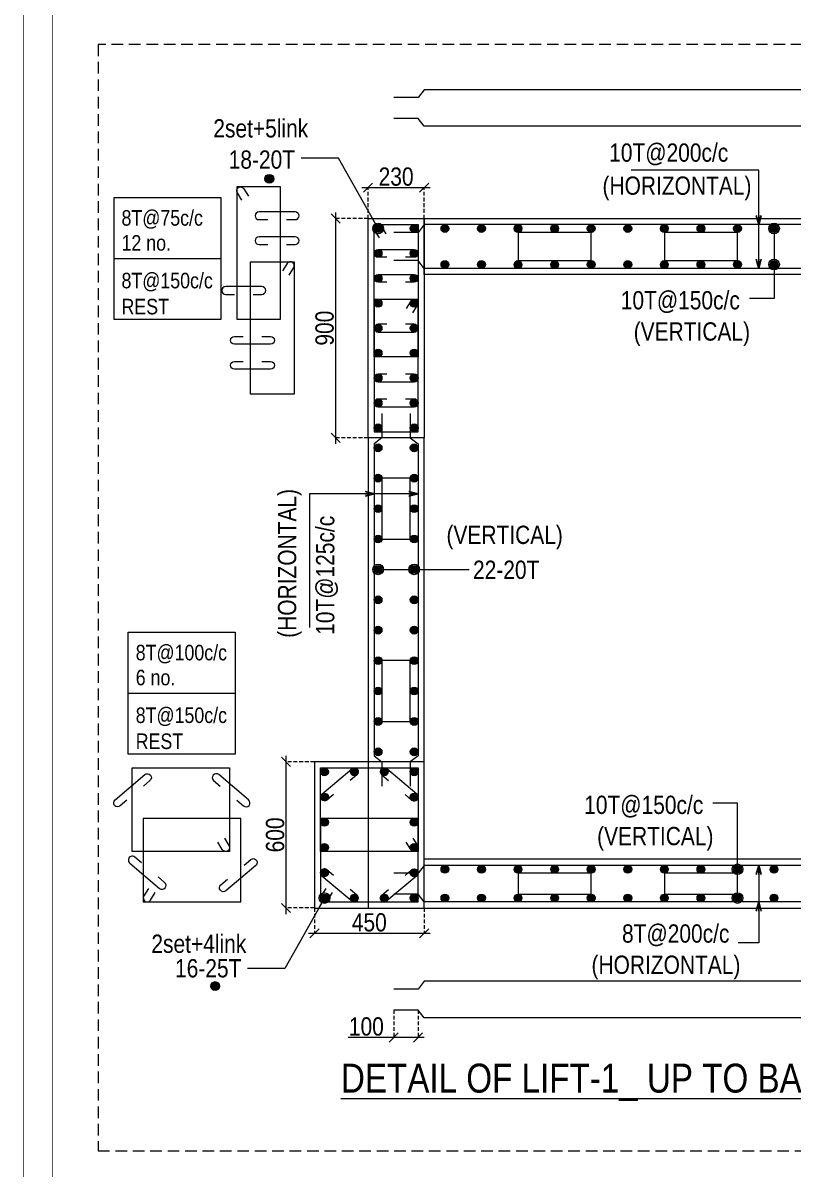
# Model space of a CAD drawing. Header units: millimetres. Extents: x 1112055 to 3390982, y -148532 to 766891.
# Drawn here: x 2527985 to 2540619, y 347210 to 366024 of the extents above; entities that cross this region are included whole.
import ezdxf

# ---------------------------------------------------------------- set-up
doc = ezdxf.new("R2010")
doc.units = ezdxf.units.MM
doc.header["$PDMODE"] = 35
doc.header["$PDSIZE"] = -25
doc.linetypes.add('DASHED2', pattern=[0.375, 0.25, -0.125])
doc.linetypes.add('Hidden', pattern=[9.525, 6.35, -3.175])
for name, color, linetype, lineweight in [('B COL. SIZE DIM', 220, 'Continuous', 25), ('B COLUMN', 1, 'Hidden', 9), ('B P.C.C', 251, 'Continuous', 0), ('B STEEL', 34, 'Continuous', 15), ('B STEEL TEXT', 7, 'Continuous', 15), ('B TITLE BLOCK', 250, 'Continuous', 0)]:
    doc.layers.add(name, color=color, linetype=linetype, lineweight=lineweight)
doc.styles.add('ARIAL', font='arial.ttf')
doc.styles.add('dim inside', font='romans.shx', dxfattribs={"width": 0.8, "height": 125})
doc.styles.add('SWINC', font='swissc.ttf')
doc.dimstyles.new('DIM 1', dxfattribs={"dimscale": 0, "dimtxt": 230, "dimasz": 150, "dimexe": 0.18, "dimexo": 0.0625, "dimgap": 0.5, "dimtad": 1, "dimdec": 0, "dimzin": 0, "dimdsep": 46, "dimtxsty": 'ARIAL', "dimblk": 'OBLIQUE', "dimcen": 6, "dimse1": 1, "dimse2": 1, "dimclrd": 256, "dimclrt": 256, "dimadec": 0, "dimazin": 2, "dimtfac": 0.75, "dimtdec": 0, "dimtix": 1, "dimtofl": 0, "dimtmove": 1, "dimatfit": 3, "dimldrblk": 'OPEN30', "dimfxl": 0.18, "dimfrac": 1, "dimtolj": 1, "dimtzin": 0, "dimlwd": -1, "dimarcsym": 0})
doc.dimstyles.new('dim inside', dxfattribs={"dimtxt": 125, "dimasz": 100, "dimexe": 0, "dimexo": 0, "dimgap": 10, "dimtad": 0, "dimdec": 0, "dimzin": 0, "dimdsep": 46, "dimtxsty": 'dim inside', "dimblk": 'SMALL', "dimcen": 0.09, "dimadec": 0, "dimazin": 0, "dimtfac": 1, "dimtdec": 0, "dimtofl": 0, "dimtmove": 0, "dimatfit": 3, "dimfxl": 1, "dimtolj": 1, "dimtzin": 0, "dimarcsym": 2})

# ---------------------------------------------------------------- blocks, each defined once
blk = doc.blocks.new('_Oblique')
at = {"color": 0, "linetype": 'ByBlock', "lineweight": -2}
blk.add_line((-0.5, -0.5), (0.5, 0.5), dxfattribs=at)
blk = doc.blocks.new('*D1600')
at = {"layer": 'B COL. SIZE DIM', "color": 250, "lineweight": 9, "ltscale": 250, "transparency": 16777216}
blk.add_line((2533547, 363321), (2534667, 363321), dxfattribs=at)
at = {"layer": 'B COL. SIZE DIM', "color": 250, "linetype": 'DASHED2', "lineweight": 9, "ltscale": 250, "transparency": 16777216}
for p, q in [((2533647, 362814), (2533647, 363321)), ((2534567, 362814), (2534567, 363321))]:
    blk.add_line(p, q, dxfattribs=at)
at = {"layer": 'Defpoints', "color": 0, "ltscale": 250, "transparency": 16777216}
for p in [(2534567, 363321), (2533647, 362814), (2534567, 362814)]:
    blk.add_point(p, dxfattribs=at)
at = {"layer": 'B COL. SIZE DIM', "color": 250, "lineweight": 9, "ltscale": 250, "transparency": 16777216, "xscale": 150, "yscale": 150, "zscale": 150, "rotation": 180}
blk.add_blockref('_Oblique', (2533647, 363321), dxfattribs=at)
at = {"layer": 'B COL. SIZE DIM', "color": 250, "lineweight": 9, "ltscale": 250, "transparency": 16777216, "xscale": 150, "yscale": 150, "zscale": 150}
blk.add_blockref('_Oblique', (2534567, 363321), dxfattribs=at)
at = {"layer": 'B COL. SIZE DIM', "color": 6, "ltscale": 250, "transparency": 16777216, "insert": (2534107, 363500), "char_height": 300, "attachment_point": 5, "style": 'SWINC'}
blk.add_mtext('\\A1;230', dxfattribs=at)
blk = doc.blocks.new('*D1601')
at = {"layer": 'B COL. SIZE DIM', "color": 250, "lineweight": 9, "ltscale": 250, "transparency": 16777216}
blk.add_line((2533114, 362914), (2533114, 359114), dxfattribs=at)
at = {"layer": 'B COL. SIZE DIM', "color": 250, "linetype": 'DASHED2', "lineweight": 9, "ltscale": 250, "transparency": 16777216}
for p, q in [((2533647, 362814), (2533114, 362814)), ((2533647, 359214), (2533114, 359214))]:
    blk.add_line(p, q, dxfattribs=at)
at = {"layer": 'Defpoints', "color": 0, "ltscale": 250, "transparency": 16777216}
for p in [(2533647, 362814), (2533114, 359214), (2533647, 359214)]:
    blk.add_point(p, dxfattribs=at)
at = {"layer": 'B COL. SIZE DIM', "color": 250, "lineweight": 9, "ltscale": 250, "transparency": 16777216, "xscale": 150, "yscale": 150, "zscale": 150}
for p, rotation in [((2533114, 362814), 90), ((2533114, 359214), 270)]:
    blk.add_blockref('_Oblique', p, dxfattribs=dict(at, rotation=rotation))
at = {"layer": 'B COL. SIZE DIM', "color": 6, "ltscale": 250, "transparency": 16777216, "insert": (2532935, 361014), "char_height": 300, "attachment_point": 5, "rotation": 90, "style": 'SWINC'}
blk.add_mtext('\\A1;900', dxfattribs=at)
blk = doc.blocks.new('*D1638')
at = {"layer": 'B COL. SIZE DIM', "color": 250, "linetype": 'DASHED2', "lineweight": 9, "ltscale": 250, "transparency": 16777216}
for p, q in [((2532767, 351496), (2532767, 351080)), ((2534567, 351496), (2534567, 351080))]:
    blk.add_line(p, q, dxfattribs=at)
at = {"layer": 'B COL. SIZE DIM', "color": 250, "lineweight": 9, "ltscale": 250, "transparency": 16777216}
blk.add_line((2534667, 351080), (2532667, 351080), dxfattribs=at)
at = {"layer": 'Defpoints', "color": 0, "ltscale": 250, "transparency": 16777216}
for p in [(2532767, 351496), (2534567, 351496), (2532767, 351080)]:
    blk.add_point(p, dxfattribs=at)
at = {"layer": 'B COL. SIZE DIM', "color": 250, "lineweight": 9, "ltscale": 250, "transparency": 16777216, "xscale": 150, "yscale": 150, "zscale": 150, "rotation": 180}
blk.add_blockref('_Oblique', (2532767, 351080), dxfattribs=at)
at = {"layer": 'B COL. SIZE DIM', "color": 250, "lineweight": 9, "ltscale": 250, "transparency": 16777216, "xscale": 150, "yscale": 150, "zscale": 150}
blk.add_blockref('_Oblique', (2534567, 351080), dxfattribs=at)
at = {"layer": 'B COL. SIZE DIM', "color": 6, "ltscale": 250, "transparency": 16777216, "insert": (2533667, 351259), "char_height": 300, "attachment_point": 5, "style": 'SWINC'}
blk.add_mtext('\\A1;450', dxfattribs=at)
blk = doc.blocks.new('*D1639')
at = {"layer": 'B COL. SIZE DIM', "color": 250, "lineweight": 9, "ltscale": 250, "transparency": 16777216}
blk.add_line((2532302, 351396), (2532302, 353996), dxfattribs=at)
at = {"layer": 'B COL. SIZE DIM', "color": 250, "linetype": 'DASHED2', "lineweight": 9, "ltscale": 250, "transparency": 16777216}
for p, q in [((2532767, 353896), (2532302, 353896)), ((2532767, 351496), (2532302, 351496))]:
    blk.add_line(p, q, dxfattribs=at)
at = {"layer": 'Defpoints', "color": 0, "ltscale": 250, "transparency": 16777216}
for p in [(2532302, 353896), (2532767, 353896), (2532767, 351496)]:
    blk.add_point(p, dxfattribs=at)
at = {"layer": 'B COL. SIZE DIM', "color": 250, "lineweight": 9, "ltscale": 250, "transparency": 16777216, "xscale": 150, "yscale": 150, "zscale": 150}
for p, rotation in [((2532302, 353896), 90), ((2532302, 351496), 270)]:
    blk.add_blockref('_Oblique', p, dxfattribs=dict(at, rotation=rotation))
at = {"layer": 'B COL. SIZE DIM', "color": 6, "ltscale": 250, "transparency": 16777216, "insert": (2532123, 352696), "char_height": 300, "attachment_point": 5, "rotation": 90, "style": 'SWINC'}
blk.add_mtext('\\A1;600', dxfattribs=at)
blk = doc.blocks.new('_Open30')
at = {"color": 0, "linetype": 'ByBlock', "lineweight": -2}
for p, q in [((-1, 0.27), (0, 0)), ((0, 0), (-1, -0.27)), ((0, 0), (-1, 0))]:
    blk.add_line(p, q, dxfattribs=at)
blk = doc.blocks.new('*D1604')
at = {"layer": 'B COL. SIZE DIM', "color": 250, "linetype": 'DASHED2', "lineweight": 9, "ltscale": 250, "transparency": 16777216}
for p, q in [((2534067, 349821), (2534067, 349371)), ((2534467, 349821), (2534467, 349371))]:
    blk.add_line(p, q, dxfattribs=at)
at = {"layer": 'B COL. SIZE DIM', "color": 250, "lineweight": 9, "ltscale": 250, "transparency": 16777216}
for p, q in [((2534067, 349371), (2533320, 349371)), ((2534567, 349371), (2534067, 349371))]:
    blk.add_line(p, q, dxfattribs=at)
at = {"layer": 'Defpoints', "color": 0, "ltscale": 250, "transparency": 16777216}
for p in [(2534067, 349821), (2534467, 349821), (2534067, 349371)]:
    blk.add_point(p, dxfattribs=at)
at = {"layer": 'B COL. SIZE DIM', "color": 250, "lineweight": 9, "ltscale": 250, "transparency": 16777216, "xscale": 150, "yscale": 150, "zscale": 150, "rotation": 180}
blk.add_blockref('_Oblique', (2534067, 349371), dxfattribs=at)
at = {"layer": 'B COL. SIZE DIM', "color": 250, "lineweight": 9, "ltscale": 250, "transparency": 16777216, "xscale": 150, "yscale": 150, "zscale": 150}
blk.add_blockref('_Oblique', (2534467, 349371), dxfattribs=at)
at = {"layer": 'B COL. SIZE DIM', "color": 6, "ltscale": 250, "transparency": 16777216, "insert": (2533619, 349550), "char_height": 300, "attachment_point": 5, "style": 'SWINC'}
blk.add_mtext('\\A1;100', dxfattribs=at)

msp = doc.modelspace()

# ---------------------------------------------------------------- hatches: boundary and pattern name
at = {"layer": 'B STEEL', "lineweight": 13}
h = msp.add_hatch(color=256, dxfattribs=at)
h.dxf.hatch_style = 1
edge = h.paths.add_edge_path()
edge.add_arc((2532027.7, 363465.5), 73.3, 0, 360)
at = {"layer": 'B STEEL', "lineweight": 9, "ltscale": 0.5}
h = msp.add_hatch(color=34, dxfattribs=at)
edge = h.paths.add_edge_path()
edge.add_arc((2533811.5, 362649.8), 64, 360, 720, ccw=False)
h = msp.add_hatch(color=34, dxfattribs=at)
edge = h.paths.add_edge_path()
edge.add_arc((2534403.5, 362649.8), 64, -180, 180)
h = msp.add_hatch(color=34, dxfattribs=at)
edge = h.paths.add_edge_path()
edge.add_arc((2534907.5, 362649.8), 64, 180, 540, ccw=False)
h = msp.add_hatch(color=34, dxfattribs=at)
edge = h.paths.add_edge_path()
edge.add_arc((2535507.5, 362649.8), 64, 180, 540, ccw=False)
h = msp.add_hatch(color=34, dxfattribs=at)
edge = h.paths.add_edge_path()
edge.add_arc((2536107.5, 362649.8), 64, 180, 540, ccw=False)
h = msp.add_hatch(color=34, dxfattribs=at)
edge = h.paths.add_edge_path()
edge.add_arc((2536707.5, 362649.8), 64, 180, 540, ccw=False)
h = msp.add_hatch(color=34, dxfattribs=at)
edge = h.paths.add_edge_path()
edge.add_arc((2537307.5, 362649.8), 64, 180, 540, ccw=False)
h = msp.add_hatch(color=34, dxfattribs=at)
edge = h.paths.add_edge_path()
edge.add_arc((2537907.5, 362649.8), 64, 180, 540, ccw=False)
h = msp.add_hatch(color=34, dxfattribs=at)
edge = h.paths.add_edge_path()
edge.add_arc((2538507.5, 362649.8), 64, 0, 360)
h = msp.add_hatch(color=34, dxfattribs=at)
edge = h.paths.add_edge_path()
edge.add_arc((2539107.5, 362649.8), 64, 180, 540, ccw=False)
h = msp.add_hatch(color=34, dxfattribs=at)
edge = h.paths.add_edge_path()
edge.add_arc((2539707.5, 362649.8), 64, 180, 540, ccw=False)
h = msp.add_hatch(color=34, dxfattribs=at)
edge = h.paths.add_edge_path()
edge.add_arc((2540307.5, 362649.8), 64, 0, 360)
at = {"layer": 'B STEEL', "lineweight": 30}
h = msp.add_hatch(color=34, dxfattribs=at)
edge = h.paths.add_edge_path()
edge.add_arc((2533811.5, 362240.8), 64, -180, 180)
h = msp.add_hatch(color=34, dxfattribs=at)
edge = h.paths.add_edge_path()
edge.add_arc((2534403.5, 362240.8), 64, -180, 180)
at = {"layer": 'B STEEL', "lineweight": 9, "ltscale": 0.5}
h = msp.add_hatch(color=34, dxfattribs=at)
edge = h.paths.add_edge_path()
edge.add_arc((2534907.5, 362057.8), 64, 180, 540, ccw=False)
h = msp.add_hatch(color=34, dxfattribs=at)
edge = h.paths.add_edge_path()
edge.add_arc((2535507.5, 362057.8), 64, 180, 540, ccw=False)
h = msp.add_hatch(color=34, dxfattribs=at)
edge = h.paths.add_edge_path()
edge.add_arc((2536107.5, 362057.8), 64, 180, 540, ccw=False)
h = msp.add_hatch(color=34, dxfattribs=at)
edge = h.paths.add_edge_path()
edge.add_arc((2536707.5, 362057.8), 64, 180, 540, ccw=False)
h = msp.add_hatch(color=34, dxfattribs=at)
edge = h.paths.add_edge_path()
edge.add_arc((2537307.5, 362057.8), 64, 180, 540, ccw=False)
h = msp.add_hatch(color=34, dxfattribs=at)
edge = h.paths.add_edge_path()
edge.add_arc((2537907.5, 362057.8), 64, 180, 540, ccw=False)
h = msp.add_hatch(color=34, dxfattribs=at)
edge = h.paths.add_edge_path()
edge.add_arc((2538507.5, 362057.8), 64, 0, 360)
h = msp.add_hatch(color=34, dxfattribs=at)
edge = h.paths.add_edge_path()
edge.add_arc((2539107.5, 362057.8), 64, 180, 540, ccw=False)
h = msp.add_hatch(color=34, dxfattribs=at)
edge = h.paths.add_edge_path()
edge.add_arc((2539707.5, 362057.8), 64, 180, 540, ccw=False)
h = msp.add_hatch(color=34, dxfattribs=at)
edge = h.paths.add_edge_path()
edge.add_arc((2540307.5, 362057.8), 64, 0, 360)
at = {"layer": 'B STEEL', "lineweight": 30}
h = msp.add_hatch(color=34, dxfattribs=at)
edge = h.paths.add_edge_path()
edge.add_arc((2533811.5, 361831.8), 64, -180, 180)
h = msp.add_hatch(color=34, dxfattribs=at)
edge = h.paths.add_edge_path()
edge.add_arc((2534403.5, 361831.8), 64, -180, 180)
h = msp.add_hatch(color=34, dxfattribs=at)
edge = h.paths.add_edge_path()
edge.add_arc((2533811.5, 361422.8), 64, -180, 180)
h = msp.add_hatch(color=34, dxfattribs=at)
edge = h.paths.add_edge_path()
edge.add_arc((2534403.5, 361422.8), 64, -180, 180)
h = msp.add_hatch(color=34, dxfattribs=at)
edge = h.paths.add_edge_path()
edge.add_arc((2533811.5, 361013.8), 64, -180, 180)
h = msp.add_hatch(color=34, dxfattribs=at)
edge = h.paths.add_edge_path()
edge.add_arc((2534403.5, 361013.8), 64, -180, 180)
h = msp.add_hatch(color=34, dxfattribs=at)
edge = h.paths.add_edge_path()
edge.add_arc((2533811.5, 360604.8), 64, -180, 180)
h = msp.add_hatch(color=34, dxfattribs=at)
edge = h.paths.add_edge_path()
edge.add_arc((2534403.5, 360604.8), 64, -180, 180)
h = msp.add_hatch(color=34, dxfattribs=at)
edge = h.paths.add_edge_path()
edge.add_arc((2533811.5, 360195.8), 64, -180, 180)
h = msp.add_hatch(color=34, dxfattribs=at)
edge = h.paths.add_edge_path()
edge.add_arc((2534403.5, 360195.8), 64, -180, 180)
h = msp.add_hatch(color=34, dxfattribs=at)
edge = h.paths.add_edge_path()
edge.add_arc((2533811.5, 359786.8), 64, -180, 180)
h = msp.add_hatch(color=34, dxfattribs=at)
edge = h.paths.add_edge_path()
edge.add_arc((2534403.5, 359786.8), 64, -180, 180)
at = {"layer": 'B STEEL', "lineweight": 9, "ltscale": 0.5}
h = msp.add_hatch(color=34, dxfattribs=at)
edge = h.paths.add_edge_path()
edge.add_arc((2533811.5, 359377.8), 64, -360, 0)
h = msp.add_hatch(color=34, dxfattribs=at)
edge = h.paths.add_edge_path()
edge.add_arc((2534403.5, 359377.8), 64, 180, 540, ccw=False)
h = msp.add_hatch(color=34, dxfattribs=at)
edge = h.paths.add_edge_path()
edge.add_arc((2533811.5, 359049.8), 64, -360, 0)
h = msp.add_hatch(color=34, dxfattribs=at)
edge = h.paths.add_edge_path()
edge.add_arc((2534403.5, 359049.8), 64, 180, 540, ccw=False)
h = msp.add_hatch(color=34, dxfattribs=at)
edge = h.paths.add_edge_path()
edge.add_arc((2533811.5, 358550.8), 64, -360, 0)
h = msp.add_hatch(color=34, dxfattribs=at)
edge = h.paths.add_edge_path()
edge.add_arc((2534403.5, 358550.8), 64, 180, 540, ccw=False)
h = msp.add_hatch(color=34, dxfattribs=at)
edge = h.paths.add_edge_path()
edge.add_arc((2533811.5, 358051.8), 64, -360, 0)
h = msp.add_hatch(color=34, dxfattribs=at)
edge = h.paths.add_edge_path()
edge.add_arc((2534403.5, 358051.8), 64, 180, 540, ccw=False)
h = msp.add_hatch(color=34, dxfattribs=at)
edge = h.paths.add_edge_path()
edge.add_arc((2533811.5, 357552.8), 64, -360, 0)
h = msp.add_hatch(color=34, dxfattribs=at)
edge = h.paths.add_edge_path()
edge.add_arc((2534403.5, 357552.8), 64, 180, 540, ccw=False)
h = msp.add_hatch(color=34, dxfattribs=at)
edge = h.paths.add_edge_path()
edge.add_arc((2533811.5, 357053.8), 64, -360, 0)
h = msp.add_hatch(color=34, dxfattribs=at)
edge = h.paths.add_edge_path()
edge.add_arc((2534403.5, 357053.8), 64, 180, 540, ccw=False)
h = msp.add_hatch(color=34, dxfattribs=at)
edge = h.paths.add_edge_path()
edge.add_arc((2533811.5, 356554.8), 64, -360, 0)
h = msp.add_hatch(color=34, dxfattribs=at)
edge = h.paths.add_edge_path()
edge.add_arc((2534403.5, 356554.8), 64, 180, 540, ccw=False)
h = msp.add_hatch(color=34, dxfattribs=at)
edge = h.paths.add_edge_path()
edge.add_arc((2533811.5, 356055.8), 64, -360, 0)
h = msp.add_hatch(color=34, dxfattribs=at)
edge = h.paths.add_edge_path()
edge.add_arc((2534403.5, 356055.8), 64, 180, 540, ccw=False)
h = msp.add_hatch(color=34, dxfattribs=at)
edge = h.paths.add_edge_path()
edge.add_arc((2533811.5, 355556.8), 64, -360, 0)
h = msp.add_hatch(color=34, dxfattribs=at)
edge = h.paths.add_edge_path()
edge.add_arc((2534403.5, 355556.8), 64, 180, 540, ccw=False)
h = msp.add_hatch(color=34, dxfattribs=at)
edge = h.paths.add_edge_path()
edge.add_arc((2533811.5, 355057.8), 64, -360, 0)
h = msp.add_hatch(color=34, dxfattribs=at)
edge = h.paths.add_edge_path()
edge.add_arc((2534403.5, 355057.8), 64, 180, 540, ccw=False)
h = msp.add_hatch(color=34, dxfattribs=at)
edge = h.paths.add_edge_path()
edge.add_arc((2533811.5, 354558.8), 64, -360, 0)
h = msp.add_hatch(color=34, dxfattribs=at)
edge = h.paths.add_edge_path()
edge.add_arc((2534403.5, 354558.8), 64, 180, 540, ccw=False)
h = msp.add_hatch(color=34, dxfattribs=at)
edge = h.paths.add_edge_path()
edge.add_arc((2533811.5, 354059.8), 64, 0, 360, ccw=False)
h = msp.add_hatch(color=34, dxfattribs=at)
edge = h.paths.add_edge_path()
edge.add_arc((2534403.5, 354059.8), 64, -540, -180)
h = msp.add_hatch(color=34, dxfattribs=at)
edge = h.paths.add_edge_path()
edge.add_arc((2532931.5, 353731.8), 64, 0, 360, ccw=False)
h = msp.add_hatch(color=34, dxfattribs=at)
edge = h.paths.add_edge_path()
edge.add_arc((2533422.2, 353731.8), 64, 0, 360, ccw=False)
h = msp.add_hatch(color=34, dxfattribs=at)
edge = h.paths.add_edge_path()
edge.add_arc((2533912.8, 353731.8), 64, 0, 360, ccw=False)
h = msp.add_hatch(color=34, dxfattribs=at)
edge = h.paths.add_edge_path()
edge.add_arc((2534403.5, 353731.8), 64, -540, -180)
h = msp.add_hatch(color=34, dxfattribs=at)
edge = h.paths.add_edge_path()
edge.add_arc((2532931.5, 353317.4), 64, 0, 360, ccw=False)
h = msp.add_hatch(color=34, dxfattribs=at)
edge = h.paths.add_edge_path()
edge.add_arc((2534403.5, 353317.4), 64, -540, -180)
h = msp.add_hatch(color=34, dxfattribs=at)
edge = h.paths.add_edge_path()
edge.add_arc((2532931.5, 352903), 64, 0, 360, ccw=False)
h = msp.add_hatch(color=34, dxfattribs=at)
edge = h.paths.add_edge_path()
edge.add_arc((2534403.5, 352903), 64, -540, -180)
h = msp.add_hatch(color=34, dxfattribs=at)
edge = h.paths.add_edge_path()
edge.add_arc((2532931.5, 352488.6), 64, 0, 360, ccw=False)
h = msp.add_hatch(color=34, dxfattribs=at)
edge = h.paths.add_edge_path()
edge.add_arc((2534403.5, 352488.6), 64, -540, -180)
h = msp.add_hatch(color=34, dxfattribs=at)
edge = h.paths.add_edge_path()
edge.add_arc((2534907.5, 352131.8), 64, 180, 540, ccw=False)
h = msp.add_hatch(color=34, dxfattribs=at)
edge = h.paths.add_edge_path()
edge.add_arc((2535507.5, 352131.8), 64, 180, 540, ccw=False)
h = msp.add_hatch(color=34, dxfattribs=at)
edge = h.paths.add_edge_path()
edge.add_arc((2536107.5, 352131.8), 64, 180, 540, ccw=False)
h = msp.add_hatch(color=34, dxfattribs=at)
edge = h.paths.add_edge_path()
edge.add_arc((2536707.5, 352131.8), 64, 180, 540, ccw=False)
h = msp.add_hatch(color=34, dxfattribs=at)
edge = h.paths.add_edge_path()
edge.add_arc((2537307.5, 352131.8), 64, 180, 540, ccw=False)
h = msp.add_hatch(color=34, dxfattribs=at)
edge = h.paths.add_edge_path()
edge.add_arc((2537907.5, 352131.8), 64, 180, 540, ccw=False)
h = msp.add_hatch(color=34, dxfattribs=at)
edge = h.paths.add_edge_path()
edge.add_arc((2538507.5, 352131.8), 64, 0, 360)
h = msp.add_hatch(color=34, dxfattribs=at)
edge = h.paths.add_edge_path()
edge.add_arc((2539107.5, 352131.8), 64, 180, 540, ccw=False)
h = msp.add_hatch(color=34, dxfattribs=at)
edge = h.paths.add_edge_path()
edge.add_arc((2539707.5, 352131.8), 64, 180, 540, ccw=False)
h = msp.add_hatch(color=34, dxfattribs=at)
edge = h.paths.add_edge_path()
edge.add_arc((2540307.5, 352131.8), 64, 0, 360)
h = msp.add_hatch(color=34, dxfattribs=at)
edge = h.paths.add_edge_path()
edge.add_arc((2532931.5, 352074.2), 64, 0, 360, ccw=False)
h = msp.add_hatch(color=34, dxfattribs=at)
edge = h.paths.add_edge_path()
edge.add_arc((2534403.5, 352074.2), 64, -540, -180)
h = msp.add_hatch(color=34, dxfattribs=at)
edge = h.paths.add_edge_path()
edge.add_arc((2532931.5, 351659.8), 64, -360, 0)
h = msp.add_hatch(color=34, dxfattribs=at)
edge = h.paths.add_edge_path()
edge.add_arc((2533422.2, 351659.8), 64, -360, 0)
h = msp.add_hatch(color=34, dxfattribs=at)
edge = h.paths.add_edge_path()
edge.add_arc((2533912.8, 351659.8), 64, -360, 0)
h = msp.add_hatch(color=34, dxfattribs=at)
edge = h.paths.add_edge_path()
edge.add_arc((2534403.5, 351659.8), 64, 180, 540, ccw=False)
h = msp.add_hatch(color=34, dxfattribs=at)
edge = h.paths.add_edge_path()
edge.add_arc((2534907.5, 351659.8), 64, 180, 540, ccw=False)
h = msp.add_hatch(color=34, dxfattribs=at)
edge = h.paths.add_edge_path()
edge.add_arc((2535507.5, 351659.8), 64, 180, 540, ccw=False)
h = msp.add_hatch(color=34, dxfattribs=at)
edge = h.paths.add_edge_path()
edge.add_arc((2536107.5, 351659.8), 64, 180, 540, ccw=False)
h = msp.add_hatch(color=34, dxfattribs=at)
edge = h.paths.add_edge_path()
edge.add_arc((2536707.5, 351659.8), 64, 180, 540, ccw=False)
h = msp.add_hatch(color=34, dxfattribs=at)
edge = h.paths.add_edge_path()
edge.add_arc((2537307.5, 351659.8), 64, 180, 540, ccw=False)
h = msp.add_hatch(color=34, dxfattribs=at)
edge = h.paths.add_edge_path()
edge.add_arc((2537907.5, 351659.8), 64, 180, 540, ccw=False)
h = msp.add_hatch(color=34, dxfattribs=at)
edge = h.paths.add_edge_path()
edge.add_arc((2538507.5, 351659.8), 64, 0, 360)
h = msp.add_hatch(color=34, dxfattribs=at)
edge = h.paths.add_edge_path()
edge.add_arc((2539107.5, 351659.8), 64, 180, 540, ccw=False)
h = msp.add_hatch(color=34, dxfattribs=at)
edge = h.paths.add_edge_path()
edge.add_arc((2539707.5, 351659.8), 64, 180, 540, ccw=False)
h = msp.add_hatch(color=34, dxfattribs=at)
edge = h.paths.add_edge_path()
edge.add_arc((2540307.5, 351659.8), 64, 0, 360)
at = {"layer": 'B STEEL', "lineweight": 13}
h = msp.add_hatch(color=256, dxfattribs=at)
h.dxf.hatch_style = 1
edge = h.paths.add_edge_path()
edge.add_arc((2531138.1, 350213.5), 73.3, 0, 360)

# ---------------------------------------------------------------- linework, layer by layer
at = {"layer": 'B COLUMN', "color": 1, "linetype": 'ByBlock', "lineweight": 20}
for points in [[(2534567.5, 359213.8), (2533647.5, 359213.8), (2533647.5, 351495.8), (2544287.5, 351495.8), (2544287.5, 362813.8), (2543367.5, 362813.8), (2543367.5, 352295.8), (2534567.5, 352295.8)], [(2534567.5, 359213.8), (2533647.5, 359213.8), (2533647.5, 362813.8), (2534567.5, 362813.8)], [(2543367.5, 361893.8), (2534567.5, 361893.8), (2534567.5, 362813.8), (2543367.5, 362813.8)], [(2534567.5, 353895.8), (2532767.5, 353895.8), (2532767.5, 351495.8), (2534567.5, 351495.8)]]:
    msp.add_lwpolyline(points, close=True, dxfattribs=at)
at = {"layer": 'B P.C.C', "color": 250, "lineweight": 0, "ltscale": 30}
for p, q in [((2529480.6, 362157.6), (2531233.7, 362157.6)), ((2529713.6, 355022.6), (2531466.7, 355022.6))]:
    msp.add_line(p, q, dxfattribs=at)
at = {"layer": 'B P.C.C', "color": 250, "linetype": 'Hidden', "lineweight": 0, "ltscale": 30}
msp.add_lwpolyline([(2548488.9, 365669.8), (2529217, 365669.8), (2529217, 347511.6), (2548488.9, 347511.6)], close=True, dxfattribs=at)
at = {"layer": 'B P.C.C', "color": 250, "lineweight": 0, "ltscale": 30}
for points in [[(2529480.6, 363160.2), (2531233.7, 363160.2), (2531233.7, 361155), (2529480.6, 361155)], [(2529713.6, 356025.2), (2531466.7, 356025.2), (2531466.7, 354020), (2529713.6, 354020)]]:
    msp.add_lwpolyline(points, close=True, dxfattribs=at)
at = {"layer": 'B STEEL', "lineweight": 13}
for points in [[(2544147.5, 364800.5), (2543747.5, 364800.5), (2543647.5, 364928.6), (2534567.5, 364928.6), (2534467.5, 364800.5), (2534067.5, 364800.5)], [(2544147.5, 364456.6), (2543747.5, 364456.6), (2543367.5, 364328.6), (2534567.5, 364328.6), (2534467.5, 364456.6), (2534067.5, 364456.6)], [(2543867.5, 362585.8), (2543467.5, 362585.8), (2543367.5, 362713.8), (2534567.5, 362713.8), (2534467.5, 362585.8), (2534067.5, 362585.8)], [(2543867.5, 362121.9), (2543467.5, 362121.9), (2543367.5, 361993.8), (2534567.5, 361993.8), (2534467.5, 362121.9), (2534067.5, 362121.9)], [(2533875.5, 359613.8), (2533875.5, 359213.8), (2533747.5, 359113.8), (2533747.5, 353995.8), (2533875.5, 353895.8), (2533875.5, 353495.8)], [(2534339.5, 359613.8), (2534339.5, 359213.8), (2534467.5, 359113.8), (2534467.5, 353995.8), (2534339.5, 353895.8), (2534339.5, 353495.8)], [(2543867.5, 352067.8), (2543467.5, 352067.8), (2543367.5, 352195.8), (2534567.5, 352195.8), (2534467.5, 352067.8), (2534067.5, 352067.8)], [(2543867.5, 351723.9), (2543467.5, 351723.9), (2543367.5, 351595.8), (2534567.5, 351595.8), (2534467.5, 351723.9), (2534067.5, 351723.9)], [(2543867.5, 350165), (2543467.5, 350165), (2543367.5, 350293), (2534567.5, 350293), (2534467.5, 350165), (2534067.5, 350165)], [(2543867.5, 349821.1), (2543467.5, 349821.1), (2543367.5, 349693), (2534567.5, 349693), (2534467.5, 349821.1), (2534067.5, 349821.1)]]:
    msp.add_lwpolyline(points, dxfattribs=at)
for points in [[(2531492.8, 361158.9), (2532212.8, 361158.9), (2532212.8, 363331.9), (2531492.8, 363331.9)], [(2534467.5, 360540.8), (2533747.5, 360540.8), (2533747.5, 362713.8), (2534467.5, 362713.8)], [(2531716.8, 362104.9), (2532436.8, 362104.9), (2532436.8, 359931.9), (2531716.8, 359931.9)], [(2534467.5, 361486.8), (2533747.5, 361486.8), (2533747.5, 359313.8), (2534467.5, 359313.8)]]:
    msp.add_lwpolyline(points, close=True, dxfattribs=at)
at = {"layer": 'B STEEL', "color": 34, "lineweight": 9, "ltscale": 0.5}
for points in [[(2531577.1, 363112.9), (2531502.3, 363234.3, -1), (2531611.3, 363301.4), (2531686.1, 363180)], [(2532307.3, 362794.9), (2532449.9, 362794.9, 1), (2532449.9, 362922.9), (2531858, 362922.9, 1), (2531858, 362794.9), (2532000.6, 362794.9)], [(2533831.8, 362494.8), (2533757, 362616.3, -1), (2533866, 362683.4), (2533940.8, 362561.9)], [(2532307.3, 362385.9), (2532449.9, 362385.9, 1), (2532449.9, 362513.9), (2531858, 362513.9, 1), (2531858, 362385.9), (2532000.6, 362385.9)], [(2533954.2, 362176.8), (2533811.5, 362176.8, -1), (2533811.5, 362304.8), (2534403.5, 362304.8, -1), (2534403.5, 362176.8), (2534260.8, 362176.8)], [(2532352.5, 361885.9), (2532427.3, 362007.3, 1), (2532318.2, 362074.5), (2532243.5, 361953)], [(2533954.2, 361767.8), (2533811.5, 361767.8, -1), (2533811.5, 361895.8), (2534403.5, 361895.8, -1), (2534403.5, 361767.8), (2534260.8, 361767.8)], [(2531760.6, 361567.9), (2531903.2, 361567.9, 1), (2531903.2, 361695.9), (2531311.2, 361695.9, 1), (2531311.2, 361567.9), (2531453.9, 361567.9)], [(2534383.2, 361267.8), (2534458, 361389.3, 1), (2534349, 361456.4), (2534274.2, 361334.9)], [(2533954.2, 361077.8), (2533811.5, 361077.8, 1), (2533811.5, 360949.8), (2534403.5, 360949.8, 1), (2534403.5, 361077.8), (2534260.8, 361077.8)], [(2531904.1, 360877.9), (2532046.7, 360877.9, -1), (2532046.7, 360749.9), (2531454.8, 360749.9, -1), (2531454.8, 360877.9), (2531597.4, 360877.9)], [(2531904.1, 360468.9), (2532046.7, 360468.9, -1), (2532046.7, 360340.9), (2531454.8, 360340.9, -1), (2531454.8, 360468.9), (2531597.4, 360468.9)], [(2533954.2, 360259.9), (2533811.5, 360259.9, 1), (2533811.5, 360131.8), (2534403.5, 360131.8, 1), (2534403.5, 360259.9), (2534260.8, 360259.9)], [(2533954.2, 359850.9), (2533811.5, 359850.9, 1), (2533811.5, 359722.8), (2534403.5, 359722.8, 1), (2534403.5, 359850.9), (2534260.8, 359850.9)], [(2533081.8, 353360.5), (2532972.8, 353268.5, -1), (2532890.2, 353366.3), (2533380.9, 353780.7, -1), (2533463.5, 353682.9), (2533354.5, 353590.8)], [(2534253.2, 353360.5), (2534362.2, 353268.5, 1), (2534444.8, 353366.3), (2533954.1, 353780.7, 1), (2533871.5, 353682.9), (2533980.5, 353590.8)], [(2529687.7, 353264.8), (2529578.7, 353172.8, -1), (2529496.1, 353270.6), (2529986.8, 353685, -1), (2530069.4, 353587.2), (2529960.4, 353495.2)], [(2531495.5, 353264.8), (2531604.5, 353172.8, 1), (2531687.1, 353270.6), (2531196.5, 353685, 1), (2531113.8, 353587.2), (2531222.8, 353495.2)], [(2531290.2, 352643.7), (2531365, 352522.2, -1), (2531256, 352455.1), (2531181.2, 352576.5)], [(2534383.2, 352643.7), (2534458, 352522.2, -1), (2534349, 352455.1), (2534274.2, 352576.5)], [(2529928.3, 352238.3), (2529819.3, 352330.3, 1), (2529736.7, 352232.5), (2530227.3, 351818.1, 1), (2530309.9, 351915.9), (2530200.9, 352008)], [(2531613, 352198.9), (2531722, 352291, -1), (2531804.6, 352193.1), (2531313.9, 351778.7, -1), (2531231.3, 351876.6), (2531340.3, 351968.6)], [(2533081.8, 352031.1), (2532972.8, 352123.1, 1), (2532890.2, 352025.3), (2533380.9, 351610.9, 1), (2533463.5, 351708.7), (2533354.5, 351800.8)], [(2534253.2, 352031.1), (2534362.2, 352123.1, -1), (2534444.8, 352025.3), (2533954.1, 351610.9, -1), (2533871.5, 351708.7), (2533980.5, 351800.8)], [(2530043.5, 351814.9), (2529968.8, 351693.4, 1), (2530077.8, 351626.3), (2530152.6, 351747.8)], [(2532951.8, 351814.9), (2532877, 351693.4, 1), (2532986, 351626.3), (2533060.8, 351747.8)]]:
    msp.add_lwpolyline(points, format="xyb", dxfattribs=at)
at = {"layer": 'B STEEL', "color": 3, "lineweight": 13}
for points in [[(2536107.5, 362585.8), (2536107.5, 362121.9), (2537307.5, 362121.9), (2537307.5, 362585.8)], [(2538507.5, 362585.8), (2538507.5, 362121.9), (2539707.5, 362121.9), (2539707.5, 362585.8)], [(2533875.5, 357552.8), (2534339.5, 357552.8), (2534339.5, 358550.8), (2533875.5, 358550.8)], [(2533875.5, 354558.8), (2534339.5, 354558.8), (2534339.5, 355556.8), (2533875.5, 355556.8)], [(2536107.5, 352067.8), (2536107.5, 351723.9), (2537307.5, 351723.9), (2537307.5, 352067.8)], [(2538507.5, 352067.8), (2538507.5, 351723.9), (2539707.5, 351723.9), (2539707.5, 352067.8)]]:
    msp.add_lwpolyline(points, close=True, dxfattribs=at)
at = {"layer": 'B STEEL', "color": 34, "lineweight": 9, "ltscale": 0.5}
for points in [[(2531374.5, 352424.6), (2529774.5, 352424.6), (2529774.5, 353795.8), (2531374.5, 353795.8)], [(2534467.5, 352424.6), (2532867.5, 352424.6), (2532867.5, 353795.8), (2534467.5, 353795.8)], [(2531559.3, 352967), (2529959.3, 352967), (2529959.3, 351595.8), (2531559.3, 351595.8)], [(2534467.5, 352967), (2532867.5, 352967), (2532867.5, 351595.8), (2534467.5, 351595.8)]]:
    msp.add_lwpolyline(points, close=True, dxfattribs=at)
at = {"layer": 'B STEEL', "lineweight": 13}
for centre in [(2532027.7, 363465.5), (2531138.1, 350213.5)]:
    msp.add_circle(centre, 73.3, dxfattribs=at)
at = {"layer": 'B STEEL', "color": 34, "lineweight": 9, "ltscale": 0.5}
for centre in [(2533811.5, 362649.8), (2534403.5, 362649.8), (2534907.5, 362649.8), (2535507.5, 362649.8), (2536107.5, 362649.8), (2536707.5, 362649.8), (2537307.5, 362649.8), (2537907.5, 362649.8), (2538507.5, 362649.8), (2539107.5, 362649.8), (2539707.5, 362649.8), (2540307.5, 362649.8), (2533811.5, 362240.8), (2534403.5, 362240.8), (2534907.5, 362057.8), (2535507.5, 362057.8), (2536107.5, 362057.8), (2536707.5, 362057.8), (2537307.5, 362057.8), (2537907.5, 362057.8), (2538507.5, 362057.8), (2539107.5, 362057.8), (2539707.5, 362057.8), (2540307.5, 362057.8), (2533811.5, 361831.8), (2534403.5, 361831.8), (2533811.5, 361422.8), (2534403.5, 361422.8), (2533811.5, 361013.8), (2534403.5, 361013.8), (2533811.5, 360604.8), (2534403.5, 360604.8), (2533811.5, 360195.8), (2534403.5, 360195.8), (2533811.5, 359786.8), (2534403.5, 359786.8), (2533811.5, 359377.8), (2534403.5, 359377.8), (2533811.5, 359049.8), (2534403.5, 359049.8), (2533811.5, 358550.8), (2534403.5, 358550.8), (2533811.5, 358051.8), (2534403.5, 358051.8), (2533811.5, 357552.8), (2534403.5, 357552.8), (2533811.5, 357053.8), (2534403.5, 357053.8), (2533811.5, 356554.8), (2534403.5, 356554.8), (2533811.5, 356055.8), (2534403.5, 356055.8), (2533811.5, 355556.8), (2534403.5, 355556.8), (2533811.5, 355057.8), (2534403.5, 355057.8), (2533811.5, 354558.8), (2534403.5, 354558.8), (2533811.5, 354059.8), (2534403.5, 354059.8), (2532931.5, 353731.8), (2533422.2, 353731.8), (2533912.8, 353731.8), (2534403.5, 353731.8), (2532931.5, 353317.4), (2534403.5, 353317.4), (2532931.5, 352903), (2534403.5, 352903), (2532931.5, 352488.6), (2534403.5, 352488.6), (2534907.5, 352131.8), (2535507.5, 352131.8), (2536107.5, 352131.8), (2536707.5, 352131.8), (2537307.5, 352131.8), (2537907.5, 352131.8), (2538507.5, 352131.8), (2539107.5, 352131.8), (2539707.5, 352131.8), (2540307.5, 352131.8), (2532931.5, 352074.2), (2534403.5, 352074.2), (2532931.5, 351659.8), (2533422.2, 351659.8), (2533912.8, 351659.8), (2534403.5, 351659.8), (2534907.5, 351659.8), (2535507.5, 351659.8), (2536107.5, 351659.8), (2536707.5, 351659.8), (2537307.5, 351659.8), (2537907.5, 351659.8), (2538507.5, 351659.8), (2539107.5, 351659.8), (2539707.5, 351659.8), (2540307.5, 351659.8)]:
    msp.add_circle(centre, 64, dxfattribs=at)
at = {"layer": 'B TITLE BLOCK', "color": 1, "const_width": 10.8}
msp.add_lwpolyline([(2598972.2, 384437.6), (2598972.2, 330361.1), (2527990.3, 330361.1), (2527990.3, 384437.6)], close=True, dxfattribs=at)
at = {"layer": 'B TITLE BLOCK', "color": 250, "lineweight": 0, "const_width": 10.8}
msp.add_lwpolyline([(2598491.5, 383956.9), (2598491.5, 330841.8), (2528470.9, 330841.8), (2528470.9, 383956.9)], close=True, dxfattribs=at)

# ---------------------------------------------------------------- texts
at = {"layer": 'B STEEL TEXT', "lineweight": 5, "style": 'SWINC'}
for s, height, p in [('2set+5link', 300, (2531107.9, 364144.2)), ('10T@200c/c', 300, (2537602.7, 363746)), ('18-20T', 300, (2531360.3, 363631.5)), ('(HORIZONTAL)', 300, (2537492.8, 363203.1)), ('8T@75c/c', 255, (2529602, 362696.2)), ('12 no.', 255, (2529602, 362286.7)), ('8T@150c/c', 255, (2529602, 361667.8)), ('10T@150c/c', 300, (2537792.8, 361322.4)), ('REST', 255, (2529602, 361240.7)), ('(VERTICAL)', 300, (2538004.6, 360809.6)), ('(VERTICAL)', 300, (2534933.5, 357471.6)), ('22-20T', 300, (2535368.6, 356897.9)), ('8T@100c/c', 255, (2529835, 355561.2)), ('6 no.', 255, (2529835, 355151.7)), ('8T@150c/c', 255, (2529835, 354532.8)), ('REST', 255, (2529835, 354105.8)), ('10T@150c/c', 300, (2537192.8, 353039.5)), ('(VERTICAL)', 300, (2537404.6, 352526.8)), ('2set+4link', 300, (2530091.9, 350759.8)), ('8T@200c/c', 300, (2537813.1, 350927.3)), ('(HORIZONTAL)', 300, (2537312.3, 350414.5)), ('16-25T', 300, (2530480.3, 350356.4))]:
    msp.add_text(s, height=height, dxfattribs=at).set_placement(p)
for s, p in [('(HORIZONTAL)', (2532468.4, 355931.2)), ('10T@125c/c', (2533093.6, 355980.4))]:
    msp.add_text(s, height=300, rotation=90, dxfattribs=at).set_placement(p)
at = {"layer": 'B TITLE BLOCK', "color": 0, "style": 'SWINC'}
msp.add_text('%%UDETAIL OF LIFT-1_ UP TO BASEMENT FLOOR LVL.', height=475.05, dxfattribs=at).set_placement((2533202, 348465.5))

# ---------------------------------------------------------------- dimensions: what is measured, and where the dimension line sits
at = {"layer": 'B COL. SIZE DIM', "color": 250, "ltscale": 250}
for base, p1, p2, picture, middle in [((2534567.5, 363321.2), (2533647.5, 362813.8), (2534567.5, 362813.8), '*D1600', (2534107.5, 363500.4)), ((2534067.5, 349370.6), (2534467.5, 349821.1), (2534067.5, 349821.1), '*D1604', (2533618.6, 349549.6))]:
    dim = msp.add_linear_dim(base=base, p1=p1, p2=p2, dimstyle='dim inside', override={"dimtxt": 300, "dimasz": 150, "dimgap": 25, "dimtad": 3, "dimlfac": 0.25, "dimtxsty": 'SWINC', "dimblk1": 'Oblique', "dimblk2": 'Oblique', "dimsah": 1, "dimdle": 100, "dimclrd": 250, "dimclre": 250, "dimclrt": 6, "dimfxl": 1000, "dimlwd": 9, "dimlwe": 9}, dxfattribs=at)
    dim.commit()
    dim.dimension.update_dxf_attribs({"geometry": picture, "text_midpoint": middle})
for base, p1, p2, angle, picture, middle in [((2533114.1, 359213.8), (2533647.5, 362813.8), (2533647.5, 359213.8), 90, '*D1601', (2532935.1, 361013.8)), ((2532302, 353895.8), (2532767.5, 351495.8), (2532767.5, 353895.8), 270, '*D1639', (2532123, 352695.8)), ((2532767.5, 351080.1), (2534567.5, 351495.8), (2532767.5, 351495.8), 180, '*D1638', (2533667.5, 351258.9))]:
    dim = msp.add_linear_dim(base=base, p1=p1, p2=p2, angle=angle, dimstyle='dim inside', override={"dimtxt": 300, "dimasz": 150, "dimgap": 25, "dimtad": 3, "dimlfac": 0.25, "dimtxsty": 'SWINC', "dimblk1": 'Oblique', "dimblk2": 'Oblique', "dimsah": 1, "dimdle": 100, "dimclrd": 250, "dimclre": 250, "dimclrt": 6, "dimfxl": 1000, "dimlwd": 9, "dimlwe": 9}, dxfattribs=at)
    dim.commit()
    dim.dimension.update_dxf_attribs({"geometry": picture, "text_midpoint": middle})

# ---------------------------------------------------------------- leaders
at = {"layer": 'B STEEL TEXT', "lineweight": 9}
for points in [[(2533811.5, 362649.8), (2533160.9, 363806), (2532547.8, 363806)], [(2540307.5, 362649.8), (2540307.5, 361501.1), (2539903.6, 361501.1)], [(2540307.5, 362057.8), (2540307.5, 361501.1), (2539903.6, 361501.1)], [(2533811.5, 357053.8), (2535308, 357053.8)], [(2534403.5, 357053.8), (2535308, 357053.8)], [(2539707.5, 351659.8), (2539707.5, 353218.2), (2539303.6, 353218.2)], [(2539707.5, 352131.8), (2539707.5, 353218.2), (2539303.6, 353218.2)], [(2532931.5, 351659.8), (2532280.9, 350503.7), (2531667.8, 350503.7)]]:
    msp.add_leader(points, dimstyle='DIM 1', override={"dimscale": 1, "dimasz": 175, "dimtad": 0, "dimtxsty": 'SWINC', "dimldrblk": 'DotBlank', "dimfxlon": 1, "dimarcsym": 2}, dxfattribs=at)
at = {"layer": 'B STEEL TEXT', "lineweight": 5}
for points in [[(2540056.5, 362713.8), (2540056.5, 363608.2), (2537961.2, 363608.2)], [(2540056.5, 361993.8), (2540056.5, 363608.2), (2537961.2, 363608.2)], [(2533747.5, 358294), (2532685, 358294), (2532685, 356099.8)], [(2534467.5, 358294), (2532685, 358294), (2532685, 356099.8)], [(2540056.5, 352195.8), (2540056.5, 350923.4), (2539720.7, 350923.4)], [(2540056.5, 351595.8), (2540056.5, 350923.4), (2539720.7, 350923.4)]]:
    msp.add_leader(points, dimstyle='DIM 1', override={"dimscale": 1, "dimtad": 0, "dimtxsty": 'SWINC', "dimfxlon": 1, "dimlwd": 5, "dimarcsym": 2}, dxfattribs=at)

doc.saveas('drawing.dxf')
